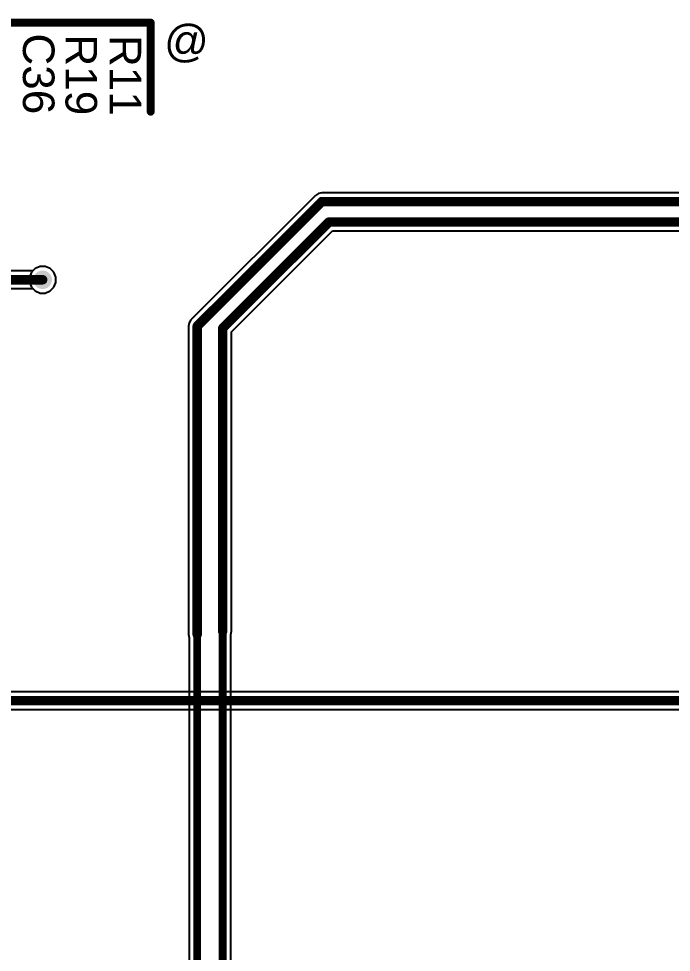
# Model space of a CAD drawing. Header units: millimetres. Extents: x -0.34 to 5.78, y -0.39 to 4.37.
# Drawn here: x 2.85 to 3.677, y 1.847 to 3.031 of the extents above; entities that cross this region are included whole.
import ezdxf

# ---------------------------------------------------------------- set-up
doc = ezdxf.new("R2010")
doc.units = ezdxf.units.MM
doc.header["$MEASUREMENT"] = 0
for name, color, linetype in [('BottomLayer', 5, 'Continuous'), ('BottomSolder', 6, 'Continuous'), ('TopLayer', 1, 'Continuous'), ('TopOverlay', 2, 'Continuous'), ('TopSolder', 216, 'Continuous'), ('ViaHoleLayer', 16, 'Continuous')]:
    doc.layers.add(name, color=color, linetype=linetype)
doc.styles.add('Arial', font='', dxfattribs={"height": 0.2})
doc.styles.get('Arial').set_extended_font_data('Arial')

msp = doc.modelspace()

# ---------------------------------------------------------------- hatches: boundary and pattern name
at = {"layer": 'BottomLayer'}
h = msp.add_hatch(color=5, dxfattribs=at)
edge = h.paths.add_edge_path()
edge.add_arc((2.88, 2.6998), 0.0118, 0, 360)
at = {"layer": 'BottomSolder'}
h = msp.add_hatch(color=6, dxfattribs=at)
edge = h.paths.add_edge_path()
edge.add_arc((2.88, 2.6998), 0.00991, 0, 360)
at = {"layer": 'TopLayer'}
h = msp.add_hatch(color=1, dxfattribs=at)
edge = h.paths.add_edge_path()
edge.add_arc((2.88, 2.6998), 0.0118, 0, 360)
at = {"layer": 'TopSolder'}
h = msp.add_hatch(color=216, dxfattribs=at)
edge = h.paths.add_edge_path()
edge.add_arc((2.88, 2.6998), 0.00991, 0, 360)
at = {"layer": 'ViaHoleLayer'}
h = msp.add_hatch(color=16, dxfattribs=at)
edge = h.paths.add_edge_path()
edge.add_arc((2.88, 2.6998), 0.00591, 0, 360)

# ---------------------------------------------------------------- linework, layer by layer
at = {"layer": 'BottomLayer'}
for p, q in [((2.8705, 2.7141), (2.8657, 2.7094)), ((2.8767, 2.7166), (2.8705, 2.7141)), ((2.8833, 2.7166), (2.8767, 2.7166)), ((2.8895, 2.7141), (2.8833, 2.7166)), ((2.8943, 2.7094), (2.8895, 2.7141)), ((2.8657, 2.7094), (2.8632, 2.7032)), ((2.8632, 2.7032), (2.8632, 2.6965)), ((2.8968, 2.7032), (2.8943, 2.7094)), ((2.8968, 2.6965), (2.8968, 2.7032)), ((2.8632, 2.6965), (2.8657, 2.6903)), ((2.8657, 2.6903), (2.8705, 2.6856)), ((2.8895, 2.6856), (2.8943, 2.6903)), ((2.8943, 2.6903), (2.8968, 2.6965)), ((2.8705, 2.6856), (2.8767, 2.683)), ((2.8767, 2.683), (2.8833, 2.683)), ((2.8833, 2.683), (2.8895, 2.6856)), ((4.3484, 2.1772), (0.8176, 2.1772)), ((0.8176, 2.1548), (4.353, 2.1548))]:
    msp.add_line(p, q, dxfattribs=at)
at = {"layer": 'BottomLayer', "const_width": 0.012}
msp.add_lwpolyline([(0.805, 2.166), (4.353, 2.166)], dxfattribs=at)
at = {"layer": 'TopLayer'}
for p, q in [((3.2261, 2.8069), (3.0681, 2.6489)), ((3.2297, 2.8094), (3.2261, 2.8069)), ((3.2261, 2.8069), (3.2261, 2.8069)), ((3.234, 2.8102), (3.2297, 2.8094)), ((4.1764, 2.8102), (3.234, 2.8102)), ((3.1195, 2.6337), (3.2476, 2.7618)), ((3.2476, 2.7618), (4.201, 2.7618)), ((2.8705, 2.7141), (2.8674, 2.7111)), ((2.8767, 2.7166), (2.8705, 2.7141)), ((2.8833, 2.7166), (2.8767, 2.7166)), ((2.8895, 2.7141), (2.8833, 2.7166)), ((2.8943, 2.7094), (2.8895, 2.7141)), ((2.8674, 2.7111), (2.6081, 2.7111)), ((2.8968, 2.7032), (2.8943, 2.7094)), ((2.8968, 2.6965), (2.8968, 2.7032)), ((2.7543, 2.6886), (2.8674, 2.6886)), ((2.8674, 2.6886), (2.8705, 2.6856)), ((2.8895, 2.6856), (2.8943, 2.6903)), ((2.8943, 2.6903), (2.8968, 2.6965)), ((2.8705, 2.6856), (2.8767, 2.683)), ((2.8767, 2.683), (2.8833, 2.683)), ((2.8833, 2.683), (2.8895, 2.6856)), ((3.0656, 2.6453), (3.0648, 2.641)), ((3.0648, 2.641), (3.0648, 2.641)), ((3.0648, 2.641), (3.0648, 2.25)), ((3.0681, 2.6489), (3.0656, 2.6453)), ((3.1195, 2.254), (3.1195, 2.6337)), ((3.1187, 2.2497), (3.1195, 2.254)), ((3.0648, 2.25), (3.0656, 2.2457)), ((3.0656, 2.2457), (3.0658, 2.2455)), ((3.0658, 2.2455), (3.0658, 1.453)), ((3.1185, 2.2495), (3.1187, 2.2497)), ((3.1185, 1.453), (3.1185, 2.2495))]:
    msp.add_line(p, q, dxfattribs=at)
for points, const_width in [([(3.076, 2.641), (3.234, 2.799)], 0.012), ([(3.234, 2.799), (4.181, 2.799)], 0.012), ([(3.1083, 2.6383), (3.243, 2.773)], 0.012), ([(3.243, 2.773), (4.201, 2.773)], 0.012), ([(2.4772, 2.6998), (2.88, 2.6998)], 0.012), ([(3.076, 2.25), (3.076, 2.641)], 0.012), ([(3.1083, 2.254), (3.1083, 2.6383)], 0.012), ([(3.076, 1.453), (3.076, 2.25)], 0.01), ([(3.1083, 1.453), (3.1083, 2.254)], 0.01)]:
    msp.add_lwpolyline(points, dxfattribs=dict(at, const_width=const_width))
for points, const_width in [([(3.231, 2.799, 1), (3.237, 2.799, 1)], 0.006), ([(3.231, 2.799, 1), (3.237, 2.799, 1)], 0.006), ([(3.24, 2.773, 1), (3.246, 2.773, 1)], 0.006), ([(3.24, 2.773, 1), (3.246, 2.773, 1)], 0.006), ([(2.877, 2.6998, 1), (2.883, 2.6998, 1)], 0.006), ([(3.073, 2.641, 1), (3.079, 2.641, 1)], 0.006), ([(3.073, 2.641, 1), (3.079, 2.641, 1)], 0.006), ([(3.1053, 2.6383, 1), (3.1113, 2.6383, 1)], 0.006), ([(3.1053, 2.6383, 1), (3.1113, 2.6383, 1)], 0.006), ([(3.073, 2.25, 1), (3.079, 2.25, 1)], 0.006), ([(3.0735, 2.25, 1), (3.0785, 2.25, 1)], 0.005), ([(3.1053, 2.254, 1), (3.1113, 2.254, 1)], 0.006), ([(3.1058, 2.254, 1), (3.1108, 2.254, 1)], 0.005)]:
    msp.add_lwpolyline(points, format="xyb", close=True, dxfattribs=dict(at, const_width=const_width))
at = {"layer": 'TopOverlay', "const_width": 0.01}
for points in [[(2.678, 3.026), (3.017, 3.026)], [(3.017, 2.913), (3.017, 3.026)]]:
    msp.add_lwpolyline(points, dxfattribs=at)
at = {"layer": 'TopOverlay', "const_width": 0.005}
for points in [[(3.0145, 3.026, 1), (3.0195, 3.026, 1)], [(3.0145, 3.026, 1), (3.0195, 3.026, 1)], [(3.0145, 2.913, 1), (3.0195, 2.913, 1)]]:
    msp.add_lwpolyline(points, format="xyb", close=True, dxfattribs=at)

# ---------------------------------------------------------------- texts
at = {"layer": 'TopOverlay', "style": 'Arial'}
msp.add_text('@', height=0.04, dxfattribs=at).set_placement((3.034, 2.983))
for s, p in [('C36', (2.855, 3.0123)), ('R19', (2.909, 3.011)), ('R11', (2.965, 3.0103))]:
    msp.add_text(s, height=0.04, rotation=270, dxfattribs=at).set_placement(p)

doc.saveas('drawing.dxf')
